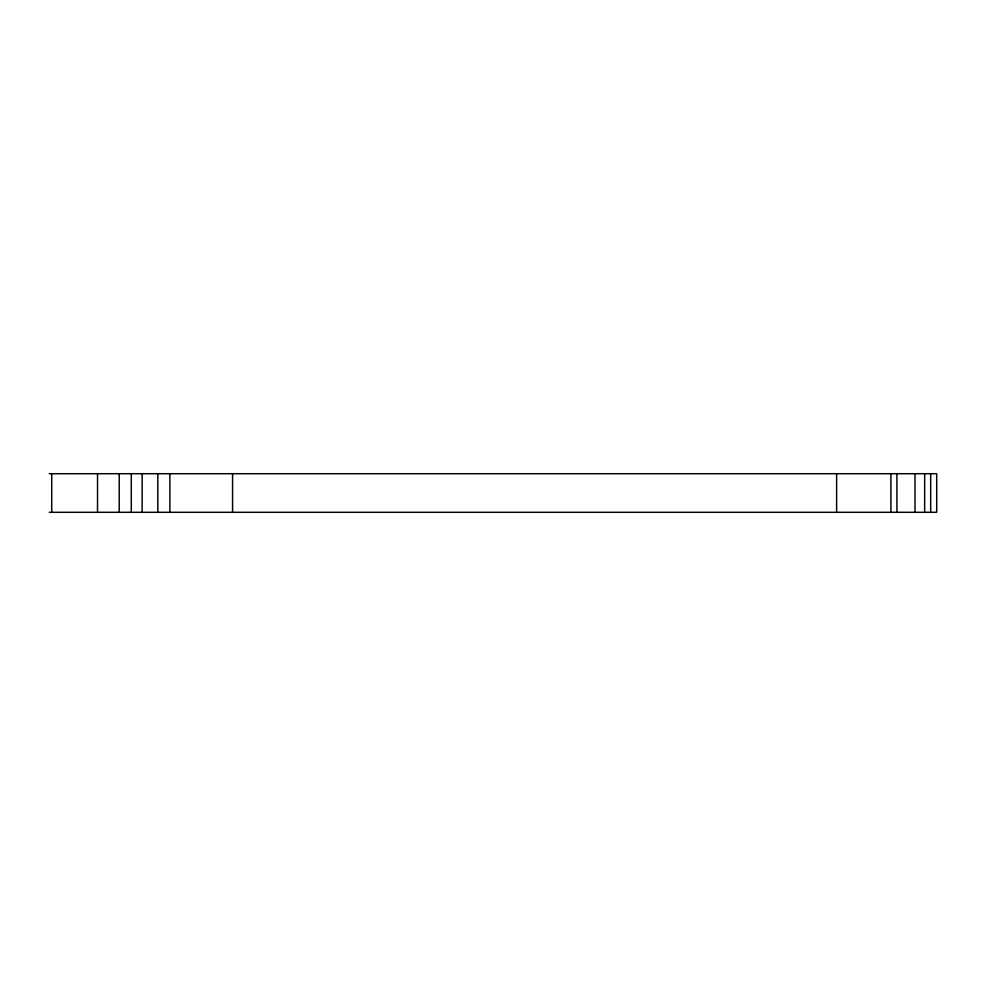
<?xml version="1.0" encoding="UTF-8"?>
<svg xmlns="http://www.w3.org/2000/svg" width="986" height="986" viewBox="0 0 986 986"><rect width="100%" height="100%" fill="white"/><g stroke="black" fill="none" stroke-linecap="round" stroke-linejoin="round"><path stroke-width="1.48" d="M49.3 473.711L936.7 473.711L936.7 512.289L49.3 512.289M930.673 473.711L930.673 512.289M924.646 473.711L924.646 512.289M914.996 473.711L914.996 512.289M896.915 473.711L896.915 512.289M890.888 473.711L890.888 512.289M836.621 473.711L836.621 512.289M232.573 473.711L232.573 512.289M169.875 473.711L169.875 512.289M157.809 473.711L157.809 512.289M142.144 473.711L142.144 512.289M131.286 473.711L131.286 512.289M119.232 473.711L119.232 512.289M97.528 473.711L97.528 512.289M51.716 473.711L51.716 512.289"/></g></svg>
